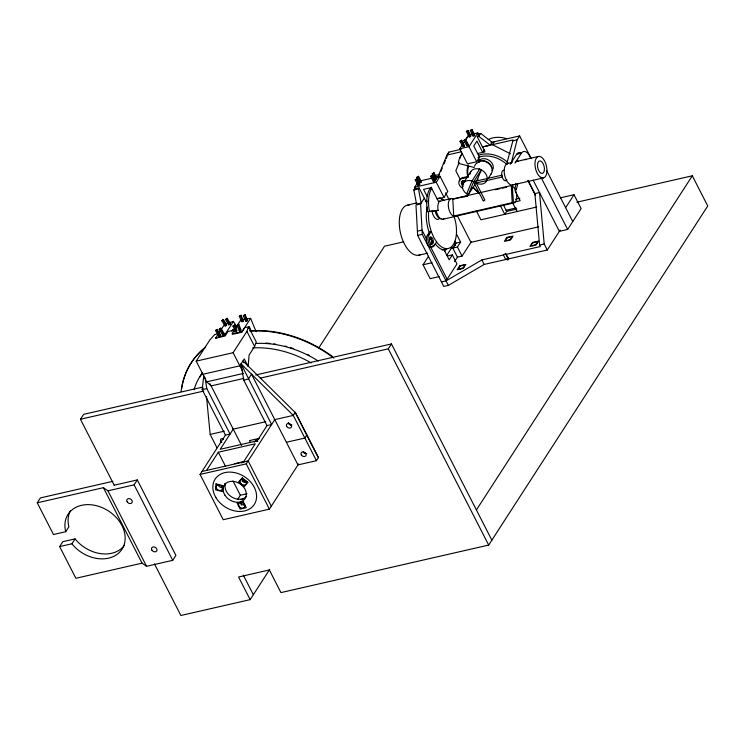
<?xml version="1.0" encoding="UTF-8"?>
<svg xmlns="http://www.w3.org/2000/svg" width="745" height="745" viewBox="0 0 745 745"><rect width="100%" height="100%" fill="white"/><g stroke="black" fill="none" stroke-linecap="round" stroke-linejoin="round"><path stroke-width="1.12" d="M224.599 485.684L224.729 483.71M203.767 375.778L202.184 389.654L225.446 435.108L230.065 434.056L206.803 388.592L205.043 377.743M511.796 162.419L506.786 163.686L513.109 139.93L482.481 146.942L490.182 145.182L492.082 142.23L480.702 133.429L477.545 134.156M511.396 162.633L517.095 139.855L519.628 135.925L531.232 158.583M243.727 378.441L211.114 385.901L206.756 381.831L196.177 361.148L233.111 352.702L246.893 331.367L248.523 326.804L244.733 327.679L241.818 332.196L232.235 334.384M202.891 374.279L239.834 365.832L244.276 358.95L248.141 366.493L249.091 355.02L254.613 346.462L256.252 341.899L248.523 326.804M437.734 177.412L446.935 155.072L448.835 152.12L461.248 149.279M440.947 171.275L442.269 168.081M444.02 163.826L445.333 160.631M446.208 158.508L448.835 152.12M459.199 162.512L455.81 170.745L460.401 179.713M474.788 184.667L468.335 194.65L466.705 193.83L471.995 180.988L479.612 169.19M468.335 194.65L473.615 181.827L481.233 170.037L479.603 169.217M476.4 181.789L481.233 170.037M114.283 485.358L80.451 419.258L83.626 414.341L202.454 387.158M70.477 510.688A32.119 24.743 32.9 0 0 68.642 525.709L68.913 526.789L65.737 531.707L53.472 534.51L37.25 502.81L40.426 497.902L112.849 481.326M114.199 485.209L137.285 479.929L175.913 555.398L172.738 560.314L146.569 566.302L142.053 563.146L75.869 578.288L59.647 546.588L62.822 541.671L75.087 538.868L75.878 539.836A32.119 24.743 32.9 0 0 124.517 545.238M59.647 546.588L71.911 543.785L75.087 538.868M215.463 330.547L217.14 329.374L220.399 334.673L219.887 335.464L218.713 335.846L215.463 330.547L217.14 329.374M221.814 320.713L223.491 319.54L226.741 324.848L226.238 325.63L225.065 326.021L221.814 320.713L223.491 319.54M196.177 361.148L209.95 339.822L214.662 334.552L217.512 333.9M219.188 329.318L220.865 328.145L224.115 333.453L223.612 334.235L222.438 334.626L219.188 329.318L220.865 328.145M225.53 319.493L227.216 318.32L230.466 323.619L229.963 324.41L228.79 324.792L225.53 319.493L227.216 318.32M224.636 324.298L215.538 338.211L225.12 336.014L228.035 331.497L235.159 329.867L233.986 331.674M218.713 335.846L220.399 334.673M225.065 326.021L225.567 325.23M222.438 334.626L224.115 333.453M228.79 324.792L229.292 324.01M236.444 326.319L233.436 321.412L224.543 335.166L215.752 338.062M232.971 326.049L234.759 325.09L237.05 330.612L236.537 331.395L235.262 331.572L232.971 326.049L234.759 325.09M239.322 316.215L241.11 315.256L243.401 320.778L242.889 321.57L241.603 321.747L239.322 316.215L241.11 315.256M231.779 331.153L232.831 329.513M37.25 502.81L103.425 487.677L107.951 490.825L134.109 484.846L137.285 479.929M237.04 325.49L238.828 324.531L241.11 330.054L240.607 330.836L239.322 331.013L237.04 325.49L238.828 324.531M243.382 315.666L245.17 314.697L247.461 320.229L246.958 321.011L245.673 321.188L243.382 315.666L245.17 314.697M241.008 319.679L232.114 333.434L241.715 332.121L250.609 318.357L256.112 331.655M235.262 331.572L235.765 330.789M239.322 331.013L239.834 330.231M245.673 321.188L246.185 320.397M203.245 388.015L202.184 389.654L206.803 388.592M248.281 328.256L249.333 326.617L251.074 330.808M298.633 463.893L269.392 509.142L223.221 519.712L200.051 474.425L225.558 434.94M206.57 470.421L218.322 452.234L255.256 443.787L243.513 461.965M233.241 429.139L220.222 449.291L257.165 440.835L267.083 425.488M415.235 179.88L416.976 178.809L419.752 184.239L419.249 185.03L418.019 185.309L415.235 179.88L416.976 178.809M416.846 177.375L418.588 176.314L421.372 181.743L420.86 182.534L419.631 182.814L416.846 177.375L418.588 176.314M415.738 189.193L414.704 187.181L418.522 181.286M426.838 203.04L419.109 187.945L418.476 188.923L421.158 203.068L416.539 204.121L413.857 189.984L415.598 187.293M418.019 185.309L419.752 184.239M419.631 182.814L420.133 182.031M318.841 347.84L384.495 246.213L403.725 241.818M430.629 176.351L432.361 175.289L435.145 180.718L434.633 181.51L433.404 181.789L430.629 176.351L432.361 175.289M432.24 173.855L433.981 172.793L436.756 178.223L436.253 179.014L435.015 179.294L432.24 173.855L433.981 172.793M200.051 474.425L246.222 463.865L274.84 419.565M433.19 178.344L435.015 175.522L439.634 174.46M435.015 179.294L436.756 178.223M460.019 141.299L461.751 140.228L464.535 145.666L464.033 146.448L462.794 146.728L460.019 141.299L461.751 140.228M466.37 131.474L468.102 130.403L470.887 135.832L470.374 136.624L469.145 136.903L466.37 131.474L468.102 130.403M560.147 230.112L547.286 250.013L508.816 258.813L507.913 258.189L505.734 259.521L484.185 264.447L448.369 285.372L422.266 234.358L420.59 203.944L424.333 198.151M430.387 188.783L431.448 187.144M437.809 177.291L439.029 175.401M414.704 187.181L436.253 182.255L440.062 176.351L447.792 191.446L443.983 197.35L437.054 198.934M463.93 140.405L465.662 139.334L468.447 144.772L467.935 145.554L466.705 145.834L463.93 140.405L465.662 139.334M470.272 130.58L472.013 129.509L474.798 134.938L474.286 135.73L473.056 136.009L470.272 130.58L472.013 129.509M484.436 149.764L482.723 152.418L476.93 141.094L473.755 146.011L479.547 157.335L476.698 161.758L467.46 163.872L459.73 148.776L462.105 145.107M463.288 143.273L468.624 135.013M466.174 139.268L468.084 136.316M469.145 136.903L470.887 135.832M237.86 499.085L240.337 495.257L247.051 493.721M473.056 136.009L473.569 135.227M243.969 362.806L243.01 360.915L295.169 412.46L293.269 415.403L274.169 419.77M459.73 148.776L468.968 146.663L477.862 132.899L478.886 134.91M477.564 153.526L484.986 151.831L477.256 136.735L478.849 134.277M477.256 136.735L478.802 136.382L480.702 133.429M462.366 188.159A6.426 4.945 32.9 0 1 458.799 182.451A6.426 4.945 32.9 0 1 462.664 178.483L463.381 177.496L467.786 176.491M432.324 246.586A6.426 3.278 77.1 0 1 427.379 243.885A6.426 3.278 77.1 0 1 427.388 235.383L429.697 231.835L431.234 231.49L433.944 237.823L437.101 242.684A25.693 13.103 77.1 0 0 452.373 245.831A25.693 13.103 77.1 0 0 455.456 221.312L454.05 216.357M436.617 241.939L434.419 245.291A6.426 3.278 77.1 0 1 429.26 244.239A6.426 3.278 77.1 0 1 428.924 235.038L431.234 231.49L429.548 225.539A25.693 13.103 77.1 0 1 428.626 212.688M463.232 183.326L470.849 171.527M474.537 166.256A9.173 7.068 32.9 0 1 479.054 162.214L479.817 161.032L478.281 158.033M494.233 141.736L492.333 144.688L510.418 153.74M306.754 435.099L304.854 438.051L286.387 442.279M431.159 244.397L432.677 242.032L430.107 237.003M439.187 276.591L430.154 278.658L423.048 264.764L428.58 256.206M486.345 181.361L487.472 179.61M488.599 177.869L491.43 173.501M444.607 251.298L446.395 248.523M446.898 255.172L451.815 247.563M471.287 241.799L462.058 256.075L457.439 257.137L452.802 248.076L455.977 243.168L460.596 242.106L456.555 234.219M260.387 378.097L388.266 348.837L391.442 343.92L491.858 540.162M316.439 460.689L293.269 415.403L241.101 363.867L243.745 380.146L248.355 379.084L251.531 374.176L297.972 464.917L316.439 460.689L318.348 457.747L295.169 412.46M520.438 152.641A11.017 5.615 77.1 0 0 516.667 154.252L510.316 164.077A11.017 5.615 77.1 0 1 512.001 162.559M441.44 281.908L446.059 280.846L456.974 263.944L452.345 254.883L449.17 259.8L444.122 249.938L443.256 249.966A26.978 13.755 77.1 0 1 435.229 243.904M452.802 248.076L457.421 247.023L460.596 242.106M530.663 158.08A11.017 5.615 77.1 0 0 521.435 153.163L515.084 162.987A11.017 5.615 77.1 0 1 518.315 161.265M454.524 261.644L457.644 256.82M154.448 563.853L180.877 615.491L250.162 599.641L269.746 569.329M515.568 190.105L516.527 188.634M508.537 258.115L507.317 260.005L506.926 259.251L507.699 259.074L508.081 259.828M565.641 207.687L574.023 194.715L581.128 208.6L567.662 229.441L559.355 231.341L533.169 180.169M476.409 509.971L692.301 175.801L707.75 205.983L488.683 545.07L280.94 592.601L269.355 569.953L238.568 577.003L250.162 599.641M475.645 182.478C472.74 183.587 476.418 184.108 475.189 181.296L502.167 175.122M483.561 200.34L483.403 200.945L484.893 200.042L475.971 182.6M428.924 235.038L427.425 235.355M446.059 280.846L481.875 259.921L503.415 254.995L505.594 253.654L508.816 258.813M506.786 163.686L507.187 163.472A11.194 5.709 77.1 0 1 508.211 163.239M225.735 323.935L233.436 321.412M431.364 231.965L429.828 232.328L429.697 231.835M469.648 134.78L477.862 132.899M467.217 145.052L468.447 144.772M490.955 142.491L519.628 135.925M446.935 155.072L461.602 151.719M512.476 140.917L517.095 139.855M516.667 154.252L521.435 153.163M420.785 180.765L440.062 176.351M516.518 161.479L538.505 156.45M433.916 181.007L435.145 180.718M415.263 188.82L419.109 187.945M462.747 178.483L467.152 177.478M413.857 189.984L418.476 188.923M475.645 183.093L502.521 176.919M407.943 204.987L416.939 202.929M425.404 201.597L427.379 201.141M420.59 203.944L415.971 205.005L417.647 235.411L443.759 286.434L448.369 285.372M439.187 201.318L451.507 198.496M512.625 184.965L543.412 177.925A11.017 5.615 77.1 0 0 544.474 160.743A11.017 5.615 77.1 0 0 534.994 162.894A11.017 5.615 77.1 0 0 543.412 177.925M454.729 216.441L453.733 216.069L452.783 198.915L511.275 185.533L512.56 186.082A9.173 4.675 77.1 0 1 516.723 195.972A9.173 4.675 77.1 0 1 513.501 203.106L512.262 185.868M452.709 199.269L467.422 195.907M463.902 196.931L467.273 196.159M495.397 189.733L499.895 188.699M502.149 188.224L506.637 187.153M429.437 211.263A26.196 13.354 77.1 0 1 431.774 188.345L429.921 188.764A26.196 13.354 77.1 0 0 427.593 211.682L438.116 210.369A9.173 4.675 77.1 0 1 438.935 202.342L431.262 187.61L423.57 189.37L427.248 196.578M427.593 211.682L438.116 210.369M528.037 180.225L534.891 193.616L539.51 192.555L544.204 243.978L547.286 250.013M515.456 199.269L519.852 198.263M514.646 201.97L520.14 200.712L515.093 190.85L515.913 189.845A26.978 20.786 32.9 0 0 517.645 183.549M453.733 216.069L512.215 202.696L513.212 203.068L454.729 216.478A9.173 4.675 77.1 0 0 456.676 215.612M442.707 219.3L455.018 216.488L454.394 216.469A9.173 4.675 77.1 0 1 448.285 205.629A9.173 4.675 77.1 0 1 453.426 198.999L452.783 198.915M506.041 210.267L516.238 207.93M560.426 197.825L574.023 194.715M417.414 231.174L422.033 230.121L426.736 239.313M506.6 211.412L516.797 209.075M536.605 207.063L480.916 219.803L476.279 210.742M417.647 235.411L422.266 234.358M576.872 202.202L692.301 175.801M432.882 245.645L434.419 245.291M538.663 226.825L470.942 242.321L457.551 216.152M450.967 247.759L454.273 247.005M418.578 255.246L427.574 253.188M442.195 249.845L447.82 248.551M447.726 255.945L452.345 254.883M423.048 264.764L432.081 262.706M534.891 193.616L539.585 245.031L544.204 243.978M506.498 254.287L540.358 246.539L539.585 245.031M206.756 381.831L243.69 373.375M255.637 374.996L391.442 343.92M80.451 419.258L203.804 391.041M206.495 396.47L210.155 434.419L224.282 431.187M232.617 429.278L265.704 421.717M259.204 438.377L249.426 440.612L250.46 442.623M234.507 463.707L244.286 461.472M201.96 471.473L248.132 460.913L271.301 506.2M245.952 481.326L243.773 481.819L242.749 479.808M241.008 499.634L243.066 499.169M471.548 188.168L473.662 187.693L474.23 188.504A25.693 19.798 32.9 0 0 479.119 193.002M242.069 319.531L250.609 318.357M463.381 177.496L463.297 177.496A6.426 4.945 32.9 0 0 459.507 180.802M475.189 181.296L475.683 181.696M474.323 167.513L458.38 163.341A26.196 20.18 32.9 0 1 462.384 153.619M479.1 169.031L480.218 169.385M473.615 181.827L471.483 180.821A9.173 7.068 32.9 0 0 462.803 184.145A9.173 7.068 32.9 0 0 466.24 193.542L466.696 193.858M478.802 136.382L490.182 145.182M242.842 481.093L244.49 482.387M71.911 543.785L72.703 544.753A32.119 24.743 32.9 0 0 121.603 549.791A32.119 24.743 32.9 0 0 99.504 506.609A32.119 24.743 32.9 0 0 65.467 530.617L65.737 531.707M474.314 183.4L483.235 200.833M226.703 319.102L229.963 324.41M222.988 320.331L226.238 325.63M220.352 328.936L223.612 334.235M216.637 330.156L219.887 335.464M546.56 170.409L572.747 221.572M540.954 177.245L567.662 229.441M527.935 180.653L535.273 195.004M512.96 203.478L517.086 211.533M471.51 130.291L474.286 135.73M467.599 131.185L470.374 136.624M503.583 205.359L506.675 211.394L504.775 214.346L500.137 205.294M478.029 160.212L479.054 162.214M468.968 146.663L476.698 161.758M465.159 140.125L467.935 145.554M461.248 141.019L464.033 146.448M505.594 253.654L507.913 258.189M503.415 254.995L505.734 259.521M461.351 181.566L462.943 184.685M467.525 193.644L468.558 195.656M481.875 259.921L484.185 264.447M445.631 192.843L448.788 199.017M433.469 173.576L436.253 179.014M436.253 182.255L443.983 197.35M431.858 176.071L434.633 181.51M454.971 241.194L455.977 243.168M457.421 247.023L462.058 256.075M454.636 243.485L455.633 245.431M418.075 177.096L420.86 182.534M416.464 179.592L419.249 185.03M430.396 246.474L447.13 279.179M388.266 348.837L488.683 545.07M295.299 412.264L318.469 457.551M246.893 331.367L254.613 346.462M233.111 352.702L242.73 371.494M243.745 380.146L267.008 425.6L271.618 424.548L241.101 363.867M209.978 383.684L241.631 445.529M246.222 463.865L269.392 509.142M210.155 434.419L217 447.801M218.322 452.234L225.661 466.575M232.999 480.916L240.337 495.257M240.505 503.126L241.529 505.138M243.326 575.168L253.337 594.724M134.109 484.846L172.738 560.314M107.951 490.825L146.569 566.302M103.425 487.677L142.053 563.146M244.667 315.489L246.958 321.011M240.598 316.048L242.889 321.57M238.316 325.314L240.607 330.836M234.256 325.872L236.537 331.395M468.251 177.226L467.655 172.03A25.693 19.798 32.9 0 1 468.652 166.796M511.275 185.533L512.215 202.696M513.594 184.555A11.017 5.615 77.1 0 1 504.821 175.96A11.017 5.615 77.1 0 1 508.239 163.425M524.88 159.728A2.933 1.499 77.1 0 1 526.445 159.747M429.493 233.315A26.978 13.755 77.1 0 1 427.323 207.045M439.829 197.984A26.978 13.755 77.1 0 1 443.461 200.237M429.539 237.767A3.306 1.686 77.1 0 1 431.485 240.523A3.306 1.686 77.1 0 1 431.038 243.969M478.69 192.461A26.978 20.786 32.9 0 1 473.894 187.945M467.897 177.17A26.978 20.786 32.9 0 1 468.214 165.055M478.327 155.333A26.978 20.786 32.9 0 1 507.69 162.28M463.325 184.397A3.306 2.542 32.9 0 1 463.204 180.532M506.898 179.862A5.383 2.747 77.1 0 1 502.037 176.593A5.383 2.747 77.1 0 1 504.235 170.316M459.767 158.583A26.196 20.18 32.9 0 1 462.049 153.815M479.156 161.218A9.173 7.068 32.9 0 1 489.856 164.636A9.173 7.068 32.9 0 1 490.871 174.237M470.002 174.2A9.173 7.068 32.9 0 1 479.668 169.19A9.173 7.068 32.9 0 1 487.053 179.657A9.173 7.068 32.9 0 1 476.409 183.27M478.104 179.284A4.861 3.744 32.9 0 1 477.48 178.977M480.171 171.937A4.861 3.744 32.9 0 1 480.795 172.235M463.343 186.269A3.669 2.831 32.9 0 1 461.546 182.236A3.669 2.831 32.9 0 1 465.448 181.026M463.222 184.695A3.669 2.831 32.9 0 1 462.347 180.923M479.156 161.432A8.26 6.36 32.9 0 1 491.896 167.811M479.1 160.529A8.26 6.36 32.9 0 1 489.838 160.846A8.26 6.36 32.9 0 1 492.045 170.707M478.141 157.418A25.693 19.798 32.9 0 1 506.963 164.524M515.847 183.363A25.693 19.798 32.9 0 1 514.851 188.587M488.189 139.66A25.693 19.798 32.9 0 1 506.591 138.644M443.852 218.872A9.173 4.675 77.1 0 1 436.272 210.788M438.591 201.457A9.173 4.675 77.1 0 1 440.463 201.495M429.381 237.385A3.669 1.872 77.1 0 1 431.718 240.756A3.669 1.872 77.1 0 1 430.806 244.518M420.748 254.492A25.693 13.103 77.1 0 1 400.428 232.775A25.693 13.103 77.1 0 1 409.685 204.922M438.041 198.207A25.693 13.103 77.1 0 1 444.374 200.61M438.945 219.058A8.26 4.209 77.1 0 1 432.109 211.785M440.984 218.741A8.26 4.209 77.1 0 1 435.192 211.077M265.62 343.082A91.765 70.701 32.9 0 1 270.165 343.436M273.825 343.883A91.765 70.701 32.9 0 1 275.669 344.153M284.86 346.043A91.765 70.701 32.9 0 1 286.695 346.527M290.364 347.589A91.765 70.701 32.9 0 1 293.102 348.474M307.415 354.415A91.765 70.701 32.9 0 1 309.156 355.291M194.007 389.747A91.765 70.701 32.9 0 1 201.932 373.431M252.676 347.896A91.765 70.701 32.9 0 1 311.196 362.936M200.172 376.802A91.765 70.701 32.9 0 1 202.323 372.807M255.526 343.473A91.765 70.701 32.9 0 1 318.245 361.055M181.687 388.471A106.451 82.015 32.9 0 1 182.106 386.003M182.264 385.184A106.451 82.015 32.9 0 1 205.685 346.993M249.622 330.836A106.451 82.015 32.9 0 1 332.317 356.445M181.1 391.376A106.451 82.015 32.9 0 1 205.434 347.384M250.301 331.162A106.451 82.015 32.9 0 1 333.741 358.094M223.276 438.973A2.756 2.123 32.9 0 1 222.857 438.423M306.288 453.416A2.756 2.123 32.9 0 1 303.364 451.787M291.36 424.957A2.756 2.123 32.9 0 1 288.641 423.002M256.941 441.459A10.095 7.776 32.9 0 1 257.779 441.217M254.324 442.176A10.458 8.055 32.9 0 1 258.897 438.954M241.613 462.999A10.458 8.055 32.9 0 1 242.349 462.608M243.131 462.291A10.458 8.055 32.9 0 1 243.969 462.049M306.782 453.509A2.756 2.123 32.9 0 1 303.243 451.982M291.882 425.134A2.756 2.123 32.9 0 1 288.334 422.592M221.786 442.586A2.756 2.123 32.9 0 1 220.641 439.531A2.756 2.123 32.9 0 1 223.677 438.814M223.146 439.168A2.756 2.123 32.9 0 1 222.727 438.619M246.995 481.866A3.306 2.542 32.9 0 1 242.181 479.454M222.55 487.5A3.306 2.542 32.9 0 1 218.08 484.455M246.334 496.468A12.386 9.545 32.9 0 1 231.565 496.924A12.386 9.545 32.9 0 1 225.595 483.309M242.144 481.046A12.386 9.545 32.9 0 1 243.019 481.68M244.975 505.138A3.306 2.542 32.9 0 1 240.607 502.577M216.013 483.868L215.612 489.8L222.485 491.607L222.895 485.666L216.013 483.868M459.693 265.835L457.151 269.764L463.306 268.358L465.849 264.428L459.693 265.835M506.879 237.45L504.346 241.38L510.502 239.974L513.035 236.044L506.879 237.45M532.489 242.479L529.946 246.409L536.102 245.003L538.644 241.073L532.489 242.479M242.255 477.862L238.474 482.108L244.23 486.625L248.011 482.387L242.255 477.862M243.205 501.646L237.05 503.052L240.141 509.096L246.297 507.68L243.205 501.646M537.49 164.561A6.426 3.278 77.1 0 0 542.323 173.464A6.426 3.278 77.1 0 0 543.068 163.537A6.426 3.278 77.1 0 0 537.49 164.561M507.55 240.477A3.306 1.267 -27.1 0 0 511.666 237.273A3.306 1.267 -27.1 0 0 506.861 238.372A3.306 1.267 -27.1 0 0 507.55 240.477M533.15 245.505A3.306 1.267 -27.1 0 0 537.266 242.311A3.306 1.267 -27.1 0 0 532.47 243.401A3.306 1.267 -27.1 0 0 533.15 245.505M460.354 268.861A3.306 1.267 -27.1 0 0 464.47 265.667A3.306 1.267 -27.1 0 0 459.665 266.757A3.306 1.267 -27.1 0 0 460.354 268.861M429.474 238.605A3.669 1.872 77.1 0 0 431.858 244.22A3.669 1.872 77.1 0 0 432.845 239.052A3.669 1.872 77.1 0 0 429.474 238.605M127.134 501.776A2.933 2.263 32.9 0 0 131.912 502.773A2.933 2.263 32.9 0 0 129.518 498.656A2.933 2.263 32.9 0 0 127.134 501.776M151.859 550.08A2.933 2.263 32.9 0 0 156.627 551.077A2.933 2.263 32.9 0 0 154.234 546.96A2.933 2.263 32.9 0 0 151.859 550.08M301.334 454.934A2.756 2.123 32.9 0 0 305.804 455.819A2.756 2.123 32.9 0 0 303.513 451.973A2.756 2.123 32.9 0 0 301.334 454.934M286.601 426.149A2.756 2.123 32.9 0 0 291.044 427.593A2.756 2.123 32.9 0 0 289.33 423.616A2.756 2.123 32.9 0 0 286.601 426.149M240.477 482.881A3.306 2.542 32.9 0 0 245.831 484.287A3.306 2.542 32.9 0 0 243.429 479.575A3.306 2.542 32.9 0 0 240.477 482.881M216.478 488.366A3.306 2.542 32.9 0 0 221.842 489.772A3.306 2.542 32.9 0 0 219.43 485.07A3.306 2.542 32.9 0 0 216.478 488.366M224.832 495.043A12.386 9.545 32.9 0 0 244.956 498.768A12.386 9.545 32.9 0 0 234.386 481.549A12.386 9.545 32.9 0 0 224.832 495.043M215.864 497.502A23.309 17.955 32.9 0 0 253.738 505.24A23.309 17.955 32.9 0 0 234.573 472.609A23.309 17.955 32.9 0 0 215.864 497.502M238.903 506.004A3.306 2.542 32.9 0 0 244.267 507.41A3.306 2.542 32.9 0 0 241.855 502.698A3.306 2.542 32.9 0 0 238.903 506.004"/></g></svg>
